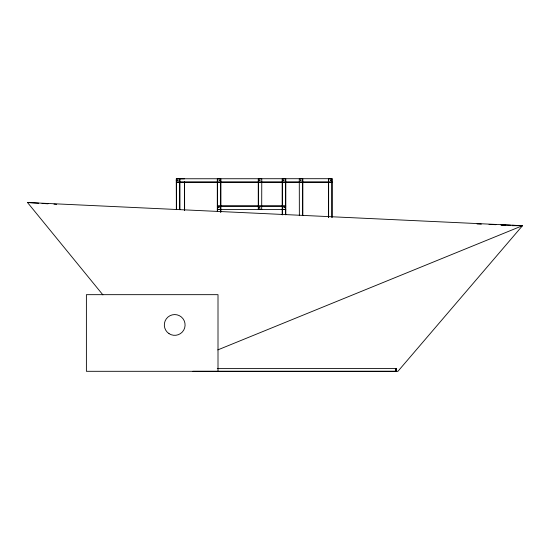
<?xml version="1.0" encoding="UTF-8"?>
<svg xmlns="http://www.w3.org/2000/svg" width="550" height="550" viewBox="0 0 550 550"><rect width="100%" height="100%" fill="white"/><g stroke="black" fill="none" stroke-linecap="round" stroke-linejoin="round"><path stroke-width="0.82" d="M395.409 371.305L395.533 368.576L395.409 371.271M217.807 349.903L522.5 225.686L397.939 371.305L86.391 371.305L86.391 294.669L218.006 294.669L218.006 371.305M176.337 178.771L332.021 178.695L332.021 217.374M332.021 178.833L328.556 178.833L328.556 217.374M176.337 182.091L332.021 182.091M176.337 182.16L332.021 182.16M179.953 182.586L184.546 182.586M217.319 206.016L285.732 206.016M217.319 206.092L285.732 206.092M217.319 209.351L220.791 209.351M261.772 209.351L258.301 209.351L258.301 178.833L261.772 178.833L261.697 209.351M282.26 209.351L285.732 209.351M217.319 209.481L285.732 209.413M512.194 225.686L522.5 225.686L27.5 202.517L102.912 294.889M217.284 368.61L396.316 368.576L396.44 371.305M184.546 178.833L176.337 178.833L176.454 209.564M501.105 225.094L505.381 225.211M512.229 225.404L522.5 225.686L512.208 225.301M477.036 223.974L481.326 224.139M489.046 224.428L495.908 224.689M501.057 224.881L510.489 225.232M27.5 202.517L38.644 203.218M42.02 203.424L47.994 203.803M53.976 204.174L56.657 204.339M396.303 368.61L396.44 371.271M396.777 371.305L192.933 371.305M331.952 178.833L331.952 217.374M328.632 178.833L328.632 217.25M302.754 215.662L302.754 178.833L299.282 178.833L299.358 215.662M302.679 178.833L302.679 215.545M285.732 214.803L285.732 178.833L282.26 178.833L282.26 214.803M285.656 178.833L285.656 214.686M282.336 178.833L282.336 214.803M258.376 178.833L258.376 209.351M220.791 212.231L220.791 178.833L217.319 178.833L217.319 211.379M220.715 178.833L220.715 212.231M217.394 178.833L217.394 211.276M184.58 181.397L184.621 210.519M184.546 181.397L184.546 210.519M179.809 178.833L179.809 209.66M179.733 178.833L179.733 209.564M176.337 178.695L176.337 209.66M176.351 180.139L176.351 180.558L176.351 180.139M177.409 180.139L178.069 180.317L177.409 180.139M219.058 180.139L219.718 180.317L219.058 180.139M218.391 207.329L219.051 207.501L218.391 207.329M259.373 180.139L260.026 180.317L259.373 180.139M259.373 207.859L260.026 208.038L259.373 207.859M283.332 180.139L283.993 180.317L283.332 180.139M283.999 207.329L284.659 207.501L283.999 207.329M300.348 180.139L301.008 180.317L300.348 180.139M330.296 180.139L330.956 180.317L330.296 180.139M169.029 333.651A10.381 10.381 0 0 0 185.075 325.524A10.381 10.381 0 0 0 170.012 315.693A10.381 10.381 0 0 0 169.029 333.651"/></g></svg>
